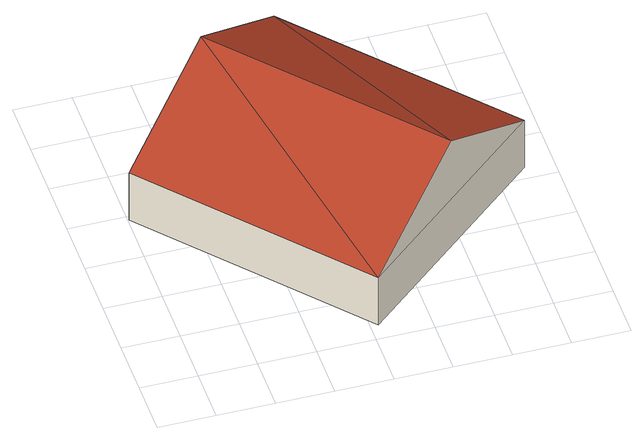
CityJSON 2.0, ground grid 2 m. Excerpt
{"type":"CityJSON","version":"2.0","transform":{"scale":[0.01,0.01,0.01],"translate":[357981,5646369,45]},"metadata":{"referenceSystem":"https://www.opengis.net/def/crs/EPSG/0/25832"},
"CityObjects":{
"building1":{"type":"Building","attributes":{"Gemeindeschluessel":"05315000","Geometrietyp2DReferenz":"3000","function":"51009_1610","roofType":"3100","measuredHeight":4.57},"geometry":[{"type":"Solid","lod":"2","boundaries":[[[[0,1,2,3]],[[4,5,1,0]],[[6,7,5,4]],[[3,2,7,6]],[[0,8,4]],[[6,9,3]],[[8,0,3]],[[3,9,8]],[[4,8,9]],[[9,6,4]],[[1,5,7,2]]]],"semantics":{"surfaces":[{"type":"WallSurface"},{"type":"RoofSurface"},{"type":"GroundSurface"}],"values":[[0,0,0,0,0,0,1,1,1,1,2]]}}]}
},
"vertices":[
[1299,654,292],[1299,654,88],[671,1370,88],[671,1370,292],[627,64,292],[627,64,88],[3,784,292],[3,784,88],[963,359,545],[336,1077,545]
]}
